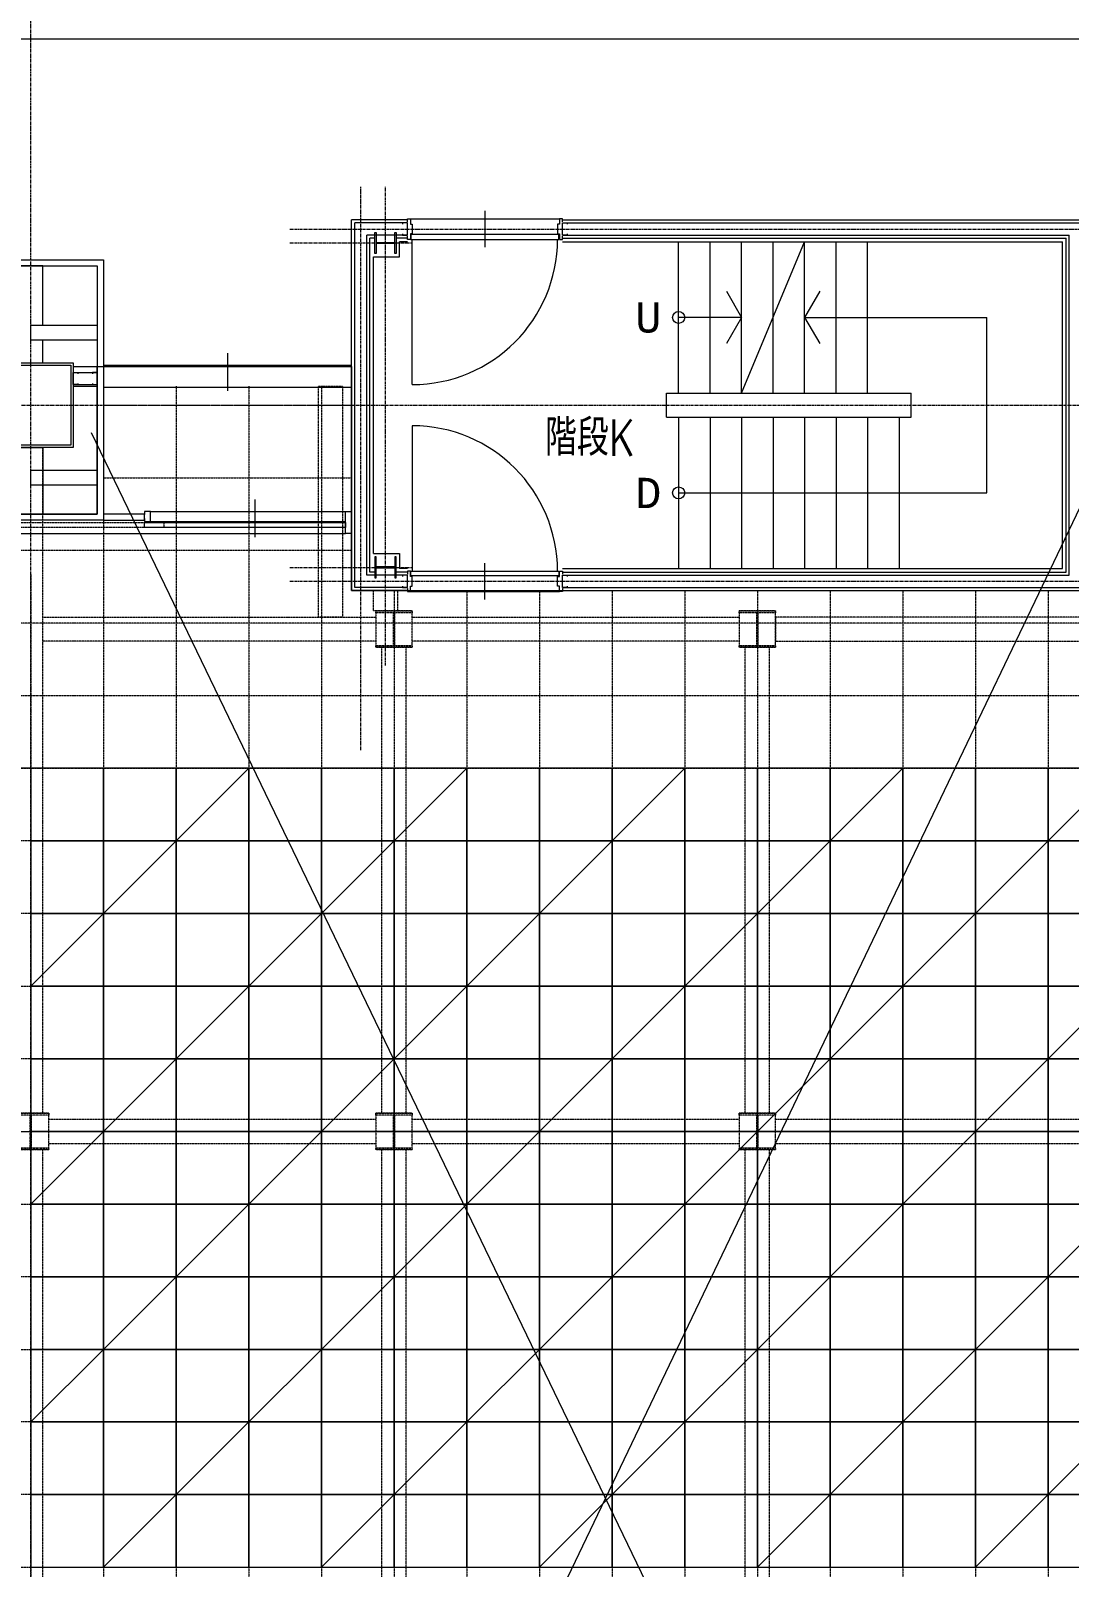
# Model space of a CAD drawing. Extents: x 73996 to 686888, y -9729 to 263202.
# Drawn here: x 435926 to 444501, y 207602 to 220296 of the extents above; entities that cross this region are included whole.
import ezdxf
from ezdxf.enums import TextEntityAlignment as Align

# ---------------------------------------------------------------- set-up
doc = ezdxf.new("R2010")
doc.units = 0
doc.header["$LTSCALE"] = 20
doc.linetypes.add('Data Center Layout_L20$0$CENTER', pattern=[2, 1.25, -0.25, 0.25, -0.25])
doc.linetypes.add('Data Center Layout_L20$0$DOTK1', pattern=[0.1, 0.05, -0.05])
for name, color, linetype, lineweight in [('Data Center Layout_L20$0$$ALDG', 252, 'Data Center Layout_L20$0$DOTK1', 0), ('Data Center Layout_L20$0$$ALDG-P', 252, 'Continuous', 0), ('Data Center Layout_L20$0$$AREA-RC', 252, 'Continuous', 0), ('Data Center Layout_L20$0$$OOBIKI', 252, 'Data Center Layout_L20$0$DOTK1', 0), ('Data Center Layout_L20$0$ARC', 252, 'Continuous', 0), ('Data Center Layout_L20$0$H-SIN', 252, 'Data Center Layout_L20$0$CENTER', 9), ('Data Center Layout_L20$0$HOJO1', 252, 'Continuous', 0), ('Data Center Layout_L20$0$K-SIN', 252, 'Data Center Layout_L20$0$CENTER', 9), ('Data Center Layout_L20$0$SUGATA3', 252, 'Continuous', 0)]:
    doc.layers.add(name, color=color, linetype=linetype, lineweight=lineweight)
doc.styles.add('Data Center Layout_L20$0$ATS', font='monotxt', dxfattribs={"bigfont": 'BIGFONT'})
doc.styles.add('Data Center Layout_L20$0$ROMS', font='ROMANS.shx', dxfattribs={"bigfont": 'bigfont.shx'})

# ---------------------------------------------------------------- blocks, each defined once
blk = doc.blocks.new('Data Center Layout_L20$0$BLANK')
blk.add_lwpolyline([(0, 0), (600, 0), (600, 600), (0, 600)], close=True)
blk = doc.blocks.new('Data Center Layout_L20$0$45%-AL-G')
blk.add_line((600, 600), (0, 0))
blk.add_lwpolyline([(0, 0), (600, 0), (600, 600), (0, 600)], close=True)
blk = doc.blocks.new('Data Center Layout_L20$0$A$C80dc7663')
at = {"layer": 'Data Center Layout_L20$0$$ALDG'}
for p, q in [((478540.24, 184203.59), (478540.24, 148995.59)), ((479140.24, 184203.59), (479140.24, 148995.59)), ((479740.24, 184203.59), (479740.24, 148995.59)), ((480340.24, 184203.59), (480340.24, 148045.59)), ((478540.24, 184045.59), (480590.24, 184045.59)), ((478540.24, 183445.59), (480590.24, 183445.59)), ((480590.24, 182845.59), (433390.24, 182845.59)), ((477940.24, 182645.59), (477940.24, 166395.59)), ((480940.24, 182515.59), (480940.24, 148045.59)), ((481540.24, 182515.59), (481540.24, 148055.59)), ((482140.24, 182515.59), (482140.24, 148055.59)), ((482740.24, 182515.59), (482740.24, 148055.59)), ((483340.24, 182515.59), (483340.24, 148055.59)), ((483940.24, 182515.59), (483940.24, 148055.59)), ((484540.24, 182515.59), (484540.24, 148045.59)), ((485140.24, 182515.59), (485140.24, 148045.59)), ((485740.24, 182515.59), (485740.24, 148045.59)), ((486340.24, 182515.59), (486340.24, 148045.59)), ((490090.24, 182245.59), (334590.24, 182245.59)), ((490090.24, 181645.59), (339340.24, 181645.59)), ((339340.24, 181045.59), (490090.24, 181045.59)), ((490090.24, 180445.59), (339340.24, 180445.59)), ((531290.24, 179845.59), (334590.24, 179845.59)), ((334590.24, 179245.59), (531290.24, 179245.59)), ((531290.24, 178645.59), (334590.24, 178645.59)), ((334590.24, 178045.59), (531290.24, 178045.59)), ((334590.24, 177445.59), (531290.24, 177445.59)), ((531290.24, 176845.59), (334590.24, 176845.59)), ((334590.24, 176245.59), (531290.24, 176245.59)), ((531290.24, 175645.59), (334590.24, 175645.59)), ((531290.24, 175045.59), (334590.24, 175045.59)), ((334590.24, 174445.59), (531290.24, 174445.59))]:
    blk.add_line(p, q, dxfattribs=at)
at = {"layer": 'Data Center Layout_L20$0$$ALDG-P'}
blk.add_lwpolyline([(423940.24, 172045.59), (486940.24, 172045.59), (486940.24, 181045.59), (423940.24, 181045.59)], close=True, dxfattribs=at)
at = {"layer": 'Data Center Layout_L20$0$$AREA-RC'}
for points in [[(433390.24, 183145.59), (478490.24, 183145.59), (478490.24, 184365.59), (480590.24, 184365.59), (480590.24, 182515.59), (487390.24, 182515.59), (487390.24, 184203.09), (490090.24, 184203.09), (490090.24, 179845.59), (493690.24, 179845.59), (493690.24, 183145.59), (523378.24, 183145.59)], [(500140.24, 170245.59), (486940.24, 170245.59), (486940.24, 181045.59), (423940.24, 181045.59)]]:
    blk.add_lwpolyline(points, dxfattribs=at)
at = {"layer": 'Data Center Layout_L20$0$$OOBIKI'}
for p, q in [((478040.24, 178195.59), (478040.24, 183695.59)), ((480840.24, 178195.59), (480840.24, 182045.59)), ((481040.24, 178195.59), (481040.24, 182045.59)), ((483840.24, 178195.59), (483840.24, 182045.59)), ((484040.24, 178195.59), (484040.24, 182045.59)), ((480790.24, 178145.59), (478090.24, 178145.59)), ((483790.24, 178145.59), (481090.24, 178145.59)), ((486790.24, 178145.59), (484090.24, 178145.59)), ((478040.24, 172195.59), (478040.24, 177895.59)), ((478090.24, 177945.59), (480790.24, 177945.59)), ((480840.24, 172195.59), (480840.24, 177895.59)), ((481040.24, 172195.59), (481040.24, 177895.59)), ((481090.24, 177945.59), (483790.24, 177945.59)), ((483840.24, 172195.59), (483840.24, 177895.59)), ((484040.24, 172195.59), (484040.24, 177895.59)), ((484090.24, 177945.59), (486790.24, 177945.59))]:
    blk.add_line(p, q, dxfattribs=at)
for points in [[(480315.24, 184203.09), (480515.24, 184203.09), (480515.24, 182295.59), (480315.24, 182295.59)], [(480770.24, 182515.59), (480970.24, 182515.59), (480970.24, 182345.59), (480770.24, 182345.59)], [(478040.24, 182095.59), (478040.24, 182295.59), (480790.24, 182295.59), (480790.24, 182095.59)], [(481090.24, 182045.59), (481090.24, 182345.59), (480790.24, 182345.59), (480790.24, 182045.59)], [(481090.24, 182095.59), (481090.24, 182295.59), (483790.24, 182295.59), (483790.24, 182095.59)], [(483790.24, 182045.59), (484090.24, 182045.59), (484090.24, 182345.59), (483790.24, 182345.59)], [(486840.24, 182095.59), (486840.24, 182295.59), (484090.24, 182295.59), (484090.24, 182095.59)], [(477790.24, 177895.59), (478090.24, 177895.59), (478090.24, 178195.59), (477790.24, 178195.59)], [(480790.24, 177895.59), (481090.24, 177895.59), (481090.24, 178195.59), (480790.24, 178195.59)], [(483790.24, 177895.59), (484090.24, 177895.59), (484090.24, 178195.59), (483790.24, 178195.59)]]:
    blk.add_lwpolyline(points, close=True, dxfattribs=at)
at = {"layer": 'Data Center Layout_L20$0$$OOBIKI', "linetype": 'Data Center Layout_L20$0$DOTK1'}
for points in [[(480790.24, 182345.59), (481090.24, 182345.59), (481090.24, 182330.59), (480945.24, 182330.59), (480945.24, 182060.59), (481090.24, 182060.59), (481090.24, 182045.59), (480790.24, 182045.59), (480790.24, 182060.59), (480935.24, 182060.59), (480935.24, 182330.59), (480790.24, 182330.59)], [(483790.24, 182345.59), (484090.24, 182345.59), (484090.24, 182330.59), (483945.24, 182330.59), (483945.24, 182060.59), (484090.24, 182060.59), (484090.24, 182045.59), (483790.24, 182045.59), (483790.24, 182060.59), (483935.24, 182060.59), (483935.24, 182330.59), (483790.24, 182330.59)], [(477790.24, 178195.59), (478090.24, 178195.59), (478090.24, 178180.59), (477945.24, 178180.59), (477945.24, 177910.59), (478090.24, 177910.59), (478090.24, 177895.59), (477790.24, 177895.59), (477790.24, 177910.59), (477935.24, 177910.59), (477935.24, 178180.59), (477790.24, 178180.59)], [(480790.24, 178195.59), (481090.24, 178195.59), (481090.24, 178180.59), (480945.24, 178180.59), (480945.24, 177910.59), (481090.24, 177910.59), (481090.24, 177895.59), (480790.24, 177895.59), (480790.24, 177910.59), (480935.24, 177910.59), (480935.24, 178180.59), (480790.24, 178180.59)], [(483790.24, 178195.59), (484090.24, 178195.59), (484090.24, 178180.59), (483945.24, 178180.59), (483945.24, 177910.59), (484090.24, 177910.59), (484090.24, 177895.59), (483790.24, 177895.59), (483790.24, 177910.59), (483935.24, 177910.59), (483935.24, 178180.59), (483790.24, 178180.59)]]:
    blk.add_lwpolyline(points, close=True, dxfattribs=at)
at = {"layer": 'Data Center Layout_L20$0$ARC'}
for p, q in [((481075.24, 185585.59), (482305.24, 185585.59)), ((481050.24, 185575.59), (480590.24, 185575.59)), ((480590.24, 182515.59), (480590.24, 185575.59)), ((481050.24, 185550.59), (480615.24, 185550.59)), ((480615.24, 182540.59), (480615.24, 185550.59)), ((482330.24, 185575.59), (486640.24, 185575.59)), ((482330.24, 185550.59), (486615.24, 185550.59)), ((481050.24, 185450.59), (480715.24, 185450.59)), ((480715.24, 182640.59), (480715.24, 185450.59)), ((480740.24, 182665.59), (480740.24, 185425.59)), ((480782.74, 185425.59), (480740.24, 185425.59)), ((481050.24, 185425.59), (480957.74, 185425.59)), ((481090.24, 184215.59), (481090.24, 185415.59)), ((482330.24, 185450.59), (486515.24, 185450.59)), ((482330.24, 185425.59), (486490.24, 185425.59)), ((486490.24, 182665.59), (486490.24, 185425.59)), ((486515.24, 182640.59), (486515.24, 185450.59)), ((459440.24, 185245.59), (478540.24, 185245.59)), ((478540.24, 185245.59), (478540.24, 184365.59)), ((459440.24, 185195.59), (478490.24, 185195.59)), ((478490.24, 185195.59), (478490.24, 184365.59)), ((479565.24, 184475.59), (479565.24, 184163.59)), ((478290.24, 184315.59), (478490.24, 184315.59)), ((478490.24, 184365.59), (478490.24, 183145.59)), ((478540.24, 184375.59), (480590.24, 184375.59)), ((478540.24, 184365.59), (478540.24, 183095.59)), ((478290.24, 184215.59), (478490.24, 184215.59)), ((478540.24, 184193.59), (480590.24, 184193.59)), ((481090.24, 183875.59), (481090.24, 182675.59)), ((479790.24, 183267.59), (479790.24, 182955.59)), ((478490.24, 183145.59), (433390.24, 183145.59)), ((478540.24, 183095.59), (433390.24, 183095.59)), ((478880.24, 183145.59), (478540.24, 183145.59)), ((478540.24, 183095.59), (478880.24, 183095.59)), ((478880.24, 183095.59), (478880.24, 183145.59)), ((478930.24, 183167.59), (480540.24, 183167.59)), ((478930.24, 183085.59), (480540.24, 183085.59)), ((477355.24, 182985.59), (480540.24, 182985.59)), ((480782.74, 182665.59), (480740.24, 182665.59)), ((481050.24, 182665.59), (480957.74, 182665.59)), ((482330.24, 182665.59), (486490.24, 182665.59)), ((481050.24, 182540.59), (480615.24, 182540.59)), ((481050.24, 182640.59), (480715.24, 182640.59)), ((482330.24, 182640.59), (486515.24, 182640.59)), ((482330.24, 182540.59), (486615.24, 182540.59)), ((481050.24, 182515.59), (480590.24, 182515.59)), ((481075.24, 182505.59), (482305.24, 182505.59)), ((482330.24, 182515.59), (486640.24, 182515.59))]:
    blk.add_line(p, q, dxfattribs=at)
at = {"layer": 'Data Center Layout_L20$0$ARC', "linetype": 'Continuous'}
for p, q in [((481690.24, 185650.59), (481690.24, 185350.59)), ((478290.24, 184365.59), (478540.24, 184365.59)), ((478290.24, 184203.59), (478490.24, 184203.59)), ((481690.24, 182440.59), (481690.24, 182740.59))]:
    blk.add_line(p, q, dxfattribs=at)
at = {"layer": 'Data Center Layout_L20$0$ARC'}
for points in [[(468940.24, 187070.59), (492940.24, 187070.59), (492940.24, 195070.59), (472940.24, 195070.59), (472940.24, 199295.59), (468940.24, 199295.59)], [(480782.74, 185298.09), (480782.74, 185473.09), (480793.74, 185473.09), (480793.74, 185389.34), (480946.74, 185389.34), (480946.74, 185473.09), (480957.74, 185473.09), (480957.74, 185298.09), (480946.74, 185298.09), (480946.74, 185381.84), (480793.74, 185381.84), (480793.74, 185298.09)], [(481080.24, 185415.59), (482300.24, 185415.59), (482300.24, 185455.59), (481080.24, 185455.59)], [(478490.24, 184583.59), (477940.24, 184583.59), (477940.24, 184707.59), (478490.24, 184707.59)], [(477590.24, 183695.59), (477590.24, 184395.59), (478290.24, 184395.59), (478290.24, 183695.59)], [(477610.24, 183715.59), (477610.24, 184375.59), (478270.24, 184375.59), (478270.24, 183715.59)], [(477840.24, 183695.59), (478040.24, 183695.59), (478040.24, 183145.59), (477840.24, 183145.59)], [(478490.24, 183383.59), (477940.24, 183383.59), (477940.24, 183507.59), (478490.24, 183507.59)], [(480540.24, 183035.59), (478880.24, 183035.59), (478880.24, 183075.59), (480540.24, 183075.59)], [(480782.74, 182793.09), (480782.74, 182618.09), (480793.74, 182618.09), (480793.74, 182701.84), (480946.74, 182701.84), (480946.74, 182618.09), (480957.74, 182618.09), (480957.74, 182793.09), (480946.74, 182793.09), (480946.74, 182709.34), (480793.74, 182709.34), (480793.74, 182793.09)], [(481080.24, 182675.59), (482300.24, 182675.59), (482300.24, 182635.59), (481080.24, 182635.59)]]:
    blk.add_lwpolyline(points, close=True, dxfattribs=at)
for points in [[(481050.24, 185560.59), (481050.24, 185585.59), (481075.24, 185585.59), (481075.24, 185540.59), (481090.24, 185540.59), (481090.24, 185460.59), (481075.24, 185460.59), (481075.24, 185415.59), (481050.24, 185415.59), (481050.24, 185440.59)], [(482330.24, 185560.59), (482330.24, 185585.59), (482305.24, 185585.59), (482305.24, 185540.59), (482290.24, 185540.59), (482290.24, 185460.59), (482305.24, 185460.59), (482305.24, 185415.59), (482330.24, 185415.59), (482330.24, 185440.59)], [(481010.24, 185460.59), (481010.24, 185450.59), (481050.24, 185450.59), (481050.24, 185550.59), (481010.24, 185550.59), (481010.24, 185540.59)], [(482370.24, 185460.59), (482370.24, 185450.59), (482330.24, 185450.59), (482330.24, 185550.59), (482370.24, 185550.59), (482370.24, 185540.59)], [(478040.24, 184707.59), (478040.24, 185195.59), (477840.24, 185195.59), (477840.24, 184395.59), (478040.24, 184395.59), (478040.24, 184583.59)], [(478330.24, 184225.59), (478330.24, 184215.59), (478290.24, 184215.59), (478290.24, 184315.59), (478330.24, 184315.59), (478330.24, 184305.59)], [(478450.24, 184225.59), (478450.24, 184215.59), (478490.24, 184215.59), (478490.24, 184315.59), (478450.24, 184315.59), (478450.24, 184305.59)], [(478880.24, 183110.59), (478880.24, 183085.59), (478930.24, 183085.59), (478930.24, 183167.59), (478880.24, 183167.59), (478880.24, 183142.59)], [(480590.24, 183010.59), (480590.24, 182985.59), (480540.24, 182985.59), (480540.24, 183167.59), (480590.24, 183167.59), (480590.24, 183142.59)], [(481050.24, 182530.59), (481050.24, 182505.59), (481075.24, 182505.59), (481075.24, 182550.59), (481090.24, 182550.59), (481090.24, 182630.59), (481075.24, 182630.59), (481075.24, 182675.59), (481050.24, 182675.59), (481050.24, 182650.59)], [(482330.24, 182530.59), (482330.24, 182505.59), (482305.24, 182505.59), (482305.24, 182550.59), (482290.24, 182550.59), (482290.24, 182630.59), (482305.24, 182630.59), (482305.24, 182675.59), (482330.24, 182675.59), (482330.24, 182650.59)], [(481010.24, 182550.59), (481010.24, 182540.59), (481050.24, 182540.59), (481050.24, 182640.59), (481010.24, 182640.59), (481010.24, 182630.59)], [(482370.24, 182550.59), (482370.24, 182540.59), (482330.24, 182540.59), (482330.24, 182640.59), (482370.24, 182640.59), (482370.24, 182630.59)]]:
    blk.add_lwpolyline(points, dxfattribs=at)
at = {"layer": 'Data Center Layout_L20$0$ARC', "linetype": 'Data Center Layout_L20$0$DOTK1'}
blk.add_lwpolyline([(479040.24, 183035.59), (477380.24, 183035.59), (477380.24, 183075.59), (479040.24, 183075.59)], close=True, dxfattribs=at)
at = {"layer": 'Data Center Layout_L20$0$ARC'}
for centre, start, end in [((481090.24, 185415.59), 270, 0), ((481090.24, 182675.59), 0, 90)]:
    blk.add_arc(centre, 1200, start, end, dxfattribs=at)
at = {"layer": 'Data Center Layout_L20$0$H-SIN'}
for p, q in [((477940.24, 124521.53), (477940.24, 230045.59)), ((294307.41, 184045.59), (588940.24, 184045.59)), ((294307.41, 178045.59), (588940.24, 178045.59))]:
    blk.add_line(p, q, dxfattribs=at)
at = {"layer": 'Data Center Layout_L20$0$HOJO1'}
for p, q in [((478440.24, 183820.59), (486840.24, 166395.59)), ((478440.24, 166145.59), (486840.24, 183695.59))]:
    blk.add_line(p, q, dxfattribs=at)
at = {"layer": 'Data Center Layout_L20$0$K-SIN'}
for p, q in [((480665.24, 181195.59), (480665.24, 185850.59)), ((480870.24, 181895.59), (480870.24, 185850.59)), ((480078.81, 185500.59), (489140.24, 185500.59)), ((480078.81, 185385.59), (481090.24, 185385.59)), ((480078.81, 185385.59), (481090.24, 185385.59)), ((480078.81, 182705.59), (481090.24, 182705.59)), ((480078.81, 182705.59), (481090.24, 182705.59)), ((480078.81, 182590.59), (489140.24, 182590.59))]:
    blk.add_line(p, q, dxfattribs=at)
at = {"layer": 'Data Center Layout_L20$0$SUGATA3'}
for p, q in [((481050.24, 185395.59), (480985.24, 185395.59)), ((480985.24, 185270.59), (480985.24, 185395.59)), ((482330.24, 185395.59), (486460.24, 185395.59)), ((483290.24, 184145.59), (483290.24, 185395.59)), ((483550.24, 184145.59), (483550.24, 185395.59)), ((483810.24, 184145.59), (484330.24, 185395.59)), ((483810.24, 184145.59), (483810.24, 185395.59)), ((484070.24, 184145.59), (484070.24, 185395.59)), ((484330.24, 184145.59), (484330.24, 185395.59)), ((484590.24, 184145.59), (484590.24, 185395.59)), ((484850.24, 184145.59), (484850.24, 185395.59)), ((486460.24, 182695.59), (486460.24, 185395.59)), ((480770.24, 182820.59), (480770.24, 185270.59)), ((480770.24, 185270.59), (480985.24, 185270.59)), ((483810.24, 184770.59), (483290.24, 184770.59)), ((484330.24, 184770.59), (485835.24, 184770.59)), ((485835.24, 183320.59), (485835.24, 184770.59)), ((483190.24, 183945.59), (483190.24, 184145.59)), ((483190.24, 184145.59), (485210.24, 184145.59)), ((485210.24, 183945.59), (485210.24, 184145.59)), ((483190.24, 183945.59), (485210.24, 183945.59)), ((483290.24, 183945.59), (483290.24, 182695.59)), ((483550.24, 183945.59), (483550.24, 182695.59)), ((483810.24, 183945.59), (483810.24, 182695.59)), ((484070.24, 183945.59), (484070.24, 182695.59)), ((484330.24, 183945.59), (484330.24, 182695.59)), ((484590.24, 183945.59), (484590.24, 182695.59)), ((484850.24, 183945.59), (484850.24, 182695.59)), ((485110.24, 183945.59), (485110.24, 182695.59)), ((483290.24, 183320.59), (485835.24, 183320.59)), ((480770.24, 182820.59), (480985.24, 182820.59)), ((480985.24, 182820.59), (480985.24, 182695.59)), ((481050.24, 182695.59), (480985.24, 182695.59)), ((482330.24, 182695.59), (486460.24, 182695.59))]:
    blk.add_line(p, q, dxfattribs=at)
for points in [[(483685.24, 184987.1), (483810.24, 184770.59), (483685.24, 184554.08)], [(484455.24, 184987.1), (484330.24, 184770.59), (484455.24, 184554.08)]]:
    blk.add_lwpolyline(points, dxfattribs=at)
for centre in [(483290.24, 184770.59), (483290.24, 183320.59)]:
    blk.add_circle(centre, 50, dxfattribs=at)
at = {"layer": 'Data Center Layout_L20$0$$ALDG-P'}
for name, p in [('Data Center Layout_L20$0$BLANK', (477940.24, 180445.59)), ('Data Center Layout_L20$0$BLANK', (478540.24, 180445.59)), ('Data Center Layout_L20$0$45%-AL-G', (479140.24, 180445.59)), ('Data Center Layout_L20$0$BLANK', (479740.24, 180445.59)), ('Data Center Layout_L20$0$BLANK', (480340.24, 180445.59)), ('Data Center Layout_L20$0$45%-AL-G', (480940.24, 180445.59)), ('Data Center Layout_L20$0$BLANK', (481540.24, 180445.59)), ('Data Center Layout_L20$0$BLANK', (482140.24, 180445.59)), ('Data Center Layout_L20$0$45%-AL-G', (482740.24, 180445.59)), ('Data Center Layout_L20$0$BLANK', (483340.24, 180445.59)), ('Data Center Layout_L20$0$BLANK', (483940.24, 180445.59)), ('Data Center Layout_L20$0$45%-AL-G', (484540.24, 180445.59)), ('Data Center Layout_L20$0$BLANK', (485140.24, 180445.59)), ('Data Center Layout_L20$0$BLANK', (485740.24, 180445.59)), ('Data Center Layout_L20$0$45%-AL-G', (486340.24, 180445.59)), ('Data Center Layout_L20$0$BLANK', (477940.24, 179845.59)), ('Data Center Layout_L20$0$45%-AL-G', (478540.24, 179845.59)), ('Data Center Layout_L20$0$BLANK', (479140.24, 179845.59)), ('Data Center Layout_L20$0$BLANK', (479740.24, 179845.59)), ('Data Center Layout_L20$0$45%-AL-G', (480340.24, 179845.59)), ('Data Center Layout_L20$0$BLANK', (480940.24, 179845.59)), ('Data Center Layout_L20$0$BLANK', (481540.24, 179845.59)), ('Data Center Layout_L20$0$45%-AL-G', (482140.24, 179845.59)), ('Data Center Layout_L20$0$BLANK', (482740.24, 179845.59)), ('Data Center Layout_L20$0$BLANK', (483340.24, 179845.59)), ('Data Center Layout_L20$0$45%-AL-G', (483940.24, 179845.59)), ('Data Center Layout_L20$0$BLANK', (484540.24, 179845.59)), ('Data Center Layout_L20$0$BLANK', (485140.24, 179845.59)), ('Data Center Layout_L20$0$45%-AL-G', (485740.24, 179845.59)), ('Data Center Layout_L20$0$BLANK', (486340.24, 179845.59)), ('Data Center Layout_L20$0$45%-AL-G', (477940.24, 179245.59)), ('Data Center Layout_L20$0$BLANK', (478540.24, 179245.59)), ('Data Center Layout_L20$0$BLANK', (479140.24, 179245.59)), ('Data Center Layout_L20$0$45%-AL-G', (479740.24, 179245.59)), ('Data Center Layout_L20$0$BLANK', (480340.24, 179245.59)), ('Data Center Layout_L20$0$BLANK', (480940.24, 179245.59)), ('Data Center Layout_L20$0$45%-AL-G', (481540.24, 179245.59)), ('Data Center Layout_L20$0$BLANK', (482140.24, 179245.59)), ('Data Center Layout_L20$0$BLANK', (482740.24, 179245.59)), ('Data Center Layout_L20$0$45%-AL-G', (483340.24, 179245.59)), ('Data Center Layout_L20$0$BLANK', (483940.24, 179245.59)), ('Data Center Layout_L20$0$BLANK', (484540.24, 179245.59)), ('Data Center Layout_L20$0$45%-AL-G', (485140.24, 179245.59)), ('Data Center Layout_L20$0$BLANK', (485740.24, 179245.59)), ('Data Center Layout_L20$0$BLANK', (486340.24, 179245.59)), ('Data Center Layout_L20$0$BLANK', (477940.24, 178645.59)), ('Data Center Layout_L20$0$BLANK', (478540.24, 178645.59)), ('Data Center Layout_L20$0$45%-AL-G', (479140.24, 178645.59)), ('Data Center Layout_L20$0$BLANK', (479740.24, 178645.59)), ('Data Center Layout_L20$0$BLANK', (480340.24, 178645.59)), ('Data Center Layout_L20$0$45%-AL-G', (480940.24, 178645.59)), ('Data Center Layout_L20$0$BLANK', (481540.24, 178645.59)), ('Data Center Layout_L20$0$BLANK', (482140.24, 178645.59)), ('Data Center Layout_L20$0$45%-AL-G', (482740.24, 178645.59)), ('Data Center Layout_L20$0$BLANK', (483340.24, 178645.59)), ('Data Center Layout_L20$0$BLANK', (483940.24, 178645.59)), ('Data Center Layout_L20$0$45%-AL-G', (484540.24, 178645.59)), ('Data Center Layout_L20$0$BLANK', (485140.24, 178645.59)), ('Data Center Layout_L20$0$BLANK', (485740.24, 178645.59)), ('Data Center Layout_L20$0$45%-AL-G', (486340.24, 178645.59)), ('Data Center Layout_L20$0$BLANK', (477940.24, 178045.59)), ('Data Center Layout_L20$0$45%-AL-G', (478540.24, 178045.59)), ('Data Center Layout_L20$0$BLANK', (479140.24, 178045.59)), ('Data Center Layout_L20$0$BLANK', (479740.24, 178045.59)), ('Data Center Layout_L20$0$45%-AL-G', (480340.24, 178045.59)), ('Data Center Layout_L20$0$BLANK', (480940.24, 178045.59)), ('Data Center Layout_L20$0$BLANK', (481540.24, 178045.59)), ('Data Center Layout_L20$0$45%-AL-G', (482140.24, 178045.59)), ('Data Center Layout_L20$0$BLANK', (482740.24, 178045.59)), ('Data Center Layout_L20$0$BLANK', (483340.24, 178045.59)), ('Data Center Layout_L20$0$45%-AL-G', (483940.24, 178045.59)), ('Data Center Layout_L20$0$BLANK', (484540.24, 178045.59)), ('Data Center Layout_L20$0$BLANK', (485140.24, 178045.59)), ('Data Center Layout_L20$0$45%-AL-G', (485740.24, 178045.59)), ('Data Center Layout_L20$0$BLANK', (486340.24, 178045.59)), ('Data Center Layout_L20$0$45%-AL-G', (477940.24, 177445.59)), ('Data Center Layout_L20$0$BLANK', (478540.24, 177445.59)), ('Data Center Layout_L20$0$BLANK', (479140.24, 177445.59)), ('Data Center Layout_L20$0$45%-AL-G', (479740.24, 177445.59)), ('Data Center Layout_L20$0$BLANK', (480340.24, 177445.59)), ('Data Center Layout_L20$0$BLANK', (480940.24, 177445.59)), ('Data Center Layout_L20$0$45%-AL-G', (481540.24, 177445.59)), ('Data Center Layout_L20$0$BLANK', (482140.24, 177445.59)), ('Data Center Layout_L20$0$BLANK', (482740.24, 177445.59)), ('Data Center Layout_L20$0$45%-AL-G', (483340.24, 177445.59)), ('Data Center Layout_L20$0$BLANK', (483940.24, 177445.59)), ('Data Center Layout_L20$0$BLANK', (484540.24, 177445.59)), ('Data Center Layout_L20$0$45%-AL-G', (485140.24, 177445.59)), ('Data Center Layout_L20$0$BLANK', (485740.24, 177445.59)), ('Data Center Layout_L20$0$BLANK', (486340.24, 177445.59)), ('Data Center Layout_L20$0$BLANK', (477940.24, 176845.59)), ('Data Center Layout_L20$0$BLANK', (478540.24, 176845.59)), ('Data Center Layout_L20$0$45%-AL-G', (479140.24, 176845.59)), ('Data Center Layout_L20$0$BLANK', (479740.24, 176845.59)), ('Data Center Layout_L20$0$BLANK', (480340.24, 176845.59)), ('Data Center Layout_L20$0$45%-AL-G', (480940.24, 176845.59)), ('Data Center Layout_L20$0$BLANK', (481540.24, 176845.59)), ('Data Center Layout_L20$0$BLANK', (482140.24, 176845.59)), ('Data Center Layout_L20$0$45%-AL-G', (482740.24, 176845.59)), ('Data Center Layout_L20$0$BLANK', (483340.24, 176845.59)), ('Data Center Layout_L20$0$BLANK', (483940.24, 176845.59)), ('Data Center Layout_L20$0$45%-AL-G', (484540.24, 176845.59)), ('Data Center Layout_L20$0$BLANK', (485140.24, 176845.59)), ('Data Center Layout_L20$0$BLANK', (485740.24, 176845.59)), ('Data Center Layout_L20$0$45%-AL-G', (486340.24, 176845.59)), ('Data Center Layout_L20$0$BLANK', (477940.24, 176245.59)), ('Data Center Layout_L20$0$45%-AL-G', (478540.24, 176245.59)), ('Data Center Layout_L20$0$BLANK', (479140.24, 176245.59)), ('Data Center Layout_L20$0$BLANK', (479740.24, 176245.59)), ('Data Center Layout_L20$0$45%-AL-G', (480340.24, 176245.59)), ('Data Center Layout_L20$0$BLANK', (480940.24, 176245.59)), ('Data Center Layout_L20$0$BLANK', (481540.24, 176245.59)), ('Data Center Layout_L20$0$45%-AL-G', (482140.24, 176245.59)), ('Data Center Layout_L20$0$BLANK', (482740.24, 176245.59)), ('Data Center Layout_L20$0$BLANK', (483340.24, 176245.59)), ('Data Center Layout_L20$0$45%-AL-G', (483940.24, 176245.59)), ('Data Center Layout_L20$0$BLANK', (484540.24, 176245.59)), ('Data Center Layout_L20$0$BLANK', (485140.24, 176245.59)), ('Data Center Layout_L20$0$45%-AL-G', (485740.24, 176245.59)), ('Data Center Layout_L20$0$BLANK', (486340.24, 176245.59)), ('Data Center Layout_L20$0$45%-AL-G', (477940.24, 175645.59)), ('Data Center Layout_L20$0$BLANK', (478540.24, 175645.59)), ('Data Center Layout_L20$0$BLANK', (479140.24, 175645.59)), ('Data Center Layout_L20$0$45%-AL-G', (479740.24, 175645.59)), ('Data Center Layout_L20$0$BLANK', (480340.24, 175645.59)), ('Data Center Layout_L20$0$BLANK', (480940.24, 175645.59)), ('Data Center Layout_L20$0$45%-AL-G', (481540.24, 175645.59)), ('Data Center Layout_L20$0$BLANK', (482140.24, 175645.59)), ('Data Center Layout_L20$0$BLANK', (482740.24, 175645.59)), ('Data Center Layout_L20$0$45%-AL-G', (483340.24, 175645.59)), ('Data Center Layout_L20$0$BLANK', (483940.24, 175645.59)), ('Data Center Layout_L20$0$BLANK', (484540.24, 175645.59)), ('Data Center Layout_L20$0$45%-AL-G', (485140.24, 175645.59)), ('Data Center Layout_L20$0$BLANK', (485740.24, 175645.59)), ('Data Center Layout_L20$0$BLANK', (486340.24, 175645.59)), ('Data Center Layout_L20$0$BLANK', (477940.24, 175045.59)), ('Data Center Layout_L20$0$BLANK', (478540.24, 175045.59)), ('Data Center Layout_L20$0$45%-AL-G', (479140.24, 175045.59)), ('Data Center Layout_L20$0$BLANK', (479740.24, 175045.59)), ('Data Center Layout_L20$0$BLANK', (480340.24, 175045.59)), ('Data Center Layout_L20$0$45%-AL-G', (480940.24, 175045.59)), ('Data Center Layout_L20$0$BLANK', (481540.24, 175045.59)), ('Data Center Layout_L20$0$BLANK', (482140.24, 175045.59)), ('Data Center Layout_L20$0$45%-AL-G', (482740.24, 175045.59)), ('Data Center Layout_L20$0$BLANK', (483340.24, 175045.59)), ('Data Center Layout_L20$0$BLANK', (483940.24, 175045.59)), ('Data Center Layout_L20$0$45%-AL-G', (484540.24, 175045.59)), ('Data Center Layout_L20$0$BLANK', (485140.24, 175045.59)), ('Data Center Layout_L20$0$BLANK', (485740.24, 175045.59)), ('Data Center Layout_L20$0$45%-AL-G', (486340.24, 175045.59)), ('Data Center Layout_L20$0$BLANK', (477940.24, 174445.59)), ('Data Center Layout_L20$0$45%-AL-G', (478540.24, 174445.59)), ('Data Center Layout_L20$0$BLANK', (479140.24, 174445.59)), ('Data Center Layout_L20$0$BLANK', (479740.24, 174445.59)), ('Data Center Layout_L20$0$45%-AL-G', (480340.24, 174445.59)), ('Data Center Layout_L20$0$BLANK', (480940.24, 174445.59)), ('Data Center Layout_L20$0$BLANK', (481540.24, 174445.59)), ('Data Center Layout_L20$0$45%-AL-G', (482140.24, 174445.59)), ('Data Center Layout_L20$0$BLANK', (482740.24, 174445.59)), ('Data Center Layout_L20$0$BLANK', (483340.24, 174445.59)), ('Data Center Layout_L20$0$45%-AL-G', (483940.24, 174445.59)), ('Data Center Layout_L20$0$BLANK', (484540.24, 174445.59)), ('Data Center Layout_L20$0$BLANK', (485140.24, 174445.59)), ('Data Center Layout_L20$0$45%-AL-G', (485740.24, 174445.59)), ('Data Center Layout_L20$0$BLANK', (486340.24, 174445.59))]:
    blk.add_blockref(name, p, dxfattribs=at)
at = {"layer": 'Data Center Layout_L20$0$ARC', "style": 'Data Center Layout_L20$0$ATS'}
for s, p in [('U', (483040.24, 184770.59)), ('D', (483040.24, 183320.59))]:
    blk.add_text(s, height=250, dxfattribs=at).set_placement(p, align=Align.MIDDLE_CENTER)
at = {"layer": 'Data Center Layout_L20$0$ARC', "style": 'Data Center Layout_L20$0$ROMS', "width": 0.8}
blk.add_text('階段K', height=300, dxfattribs=at).set_placement((482557.77, 183778.15), align=Align.MIDDLE_CENTER)
blk = doc.blocks.new('Data Center Layout_L20')
blk.add_blockref('Data Center Layout_L20$0$A$C80dc7663', (-42015, 33157))

msp = doc.modelspace()

# ---------------------------------------------------------------- block references
msp.add_blockref('Data Center Layout_L20', (0, 0))

doc.saveas('drawing.dxf')
